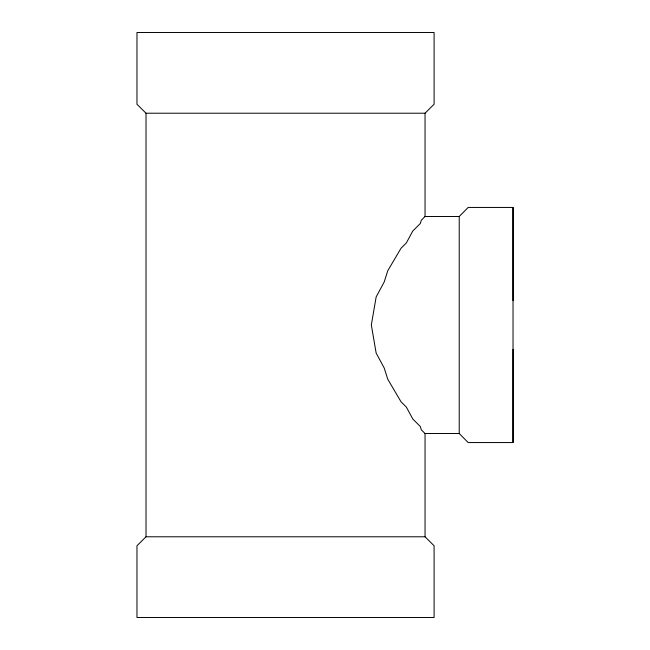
<?xml version="1.0" encoding="UTF-8"?>
<svg xmlns="http://www.w3.org/2000/svg" width="650" height="650" viewBox="0 0 650 650"><rect width="100%" height="100%" fill="white"/><g stroke="black" fill="none" stroke-linecap="round" stroke-linejoin="round"><path stroke-width="0.97" d="M513.029 442.561L513.029 207.439L468.187 207.439L459.225 216.491L459.225 296.912L459.225 433.509L468.187 442.561L513.029 442.561L513.029 349.375M513.029 300.625L513.029 207.439M459.225 216.491L425.043 216.491L421.346 220.188L420.29 223.511L412.774 231.026L406.356 242.921L401.001 248.268L387.774 270.741L384.183 282.035L376.155 296.912L371.337 325L376.155 353.088L384.183 367.965L387.774 379.259L401.001 401.733L406.356 407.079L412.774 418.974L420.29 426.489L421.346 429.812L425.043 433.509L425.043 536.786L434.094 545.756L434.094 617.5L136.971 617.5L136.971 545.756L146.014 536.786L425.043 536.786M425.043 113.214L434.094 104.244L434.094 32.5L136.971 32.5L136.971 104.244L146.014 113.214L425.043 113.214L425.043 216.491M425.043 433.509L459.225 433.509M146.014 113.214L146.014 536.786"/></g></svg>
